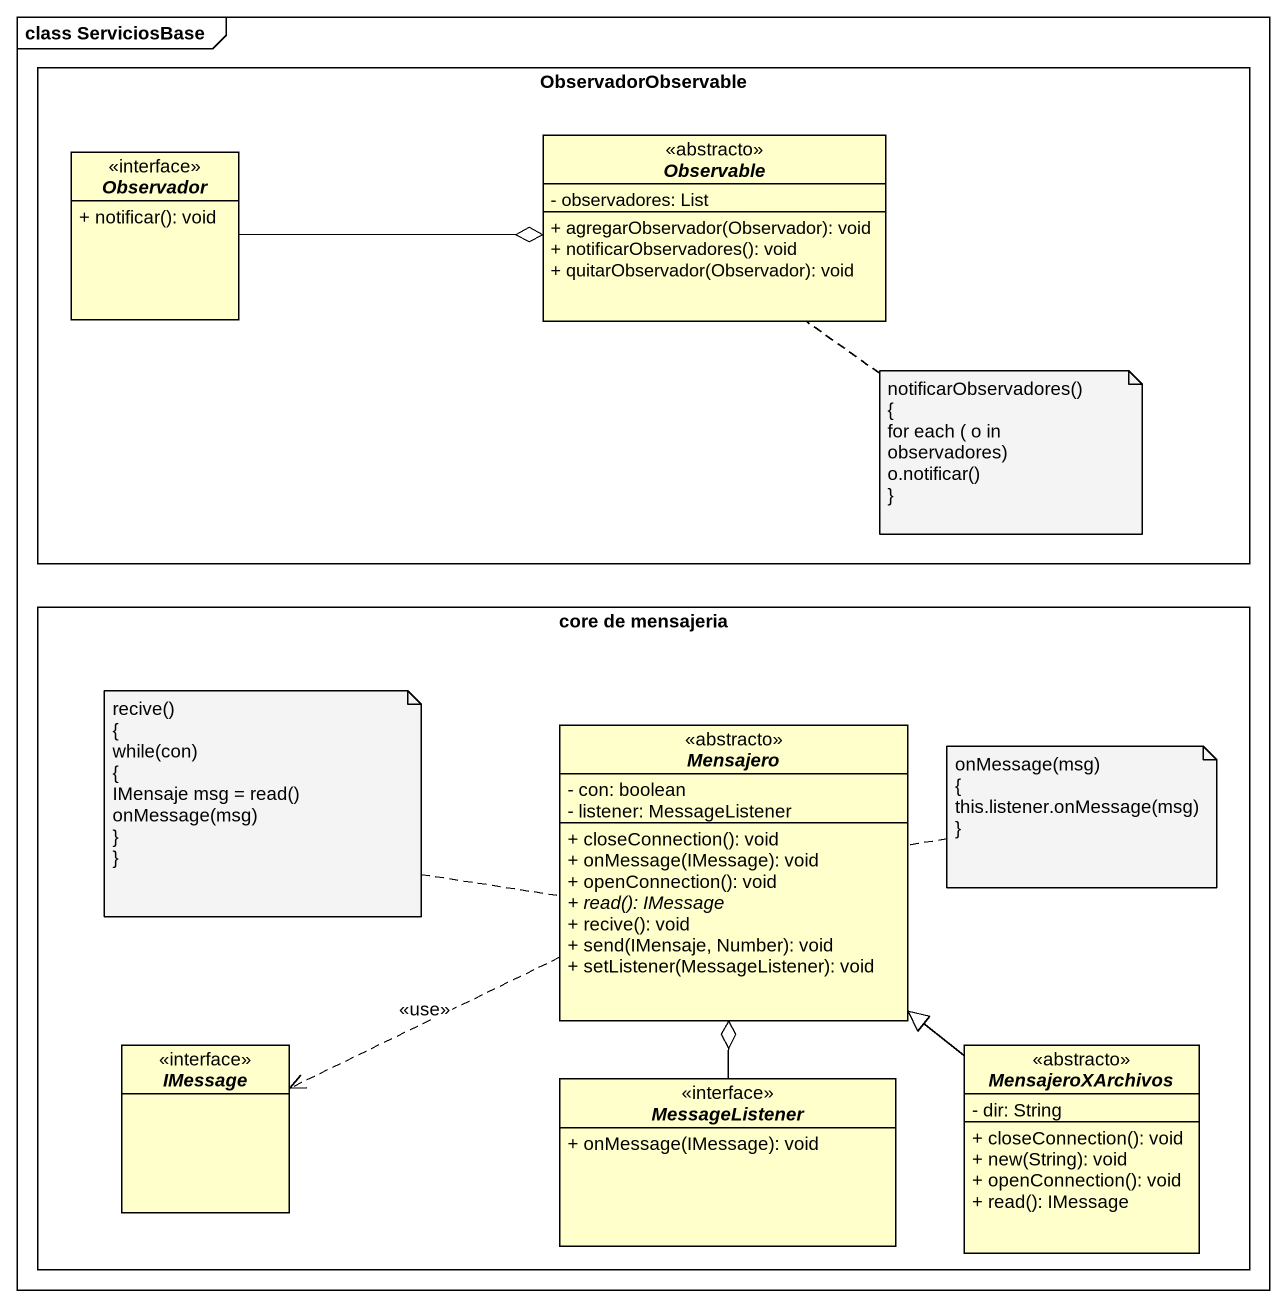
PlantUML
@startuml
mainframe class ServiciosBase
hide circle
hide empty members
skinparam classAttributeIconSize 0
rectangle ObservadorObservable {
  interface Observador <<interface>> {
    + notificar(): void
  }
  abstract class Observable <<abstracto>> {
    - observadores: List
    + agregarObservador(Observador): void
    + notificarObservadores(): void
    + quitarObservador(Observador): void
  }
}
rectangle "core de mensajeria" as core_de_mensajeria {
  abstract class Mensajero <<abstracto>> {
    - con: boolean
    - listener: MessageListener
    + closeConnection(): void
    + onMessage(IMessage): void
    + openConnection(): void
    {abstract} + read(): IMessage
    + recive(): void
    + send(IMensaje, Number): void
    + setListener(MessageListener): void
  }
  interface IMessage <<interface>>
  interface MessageListener <<interface>> {
    + onMessage(IMessage): void
  }
  abstract class MensajeroXArchivos <<abstracto>> {
    - dir: String
    + closeConnection(): void
    + new(String): void
    + openConnection(): void
    + read(): IMessage
  }
}
Observador -right-o Observable
Mensajero .left.> IMessage : <<use>>
MessageListener -up-o Mensajero
MensajeroXArchivos -up-|> Mensajero
note bottom of Observable
  notificarObservadores()
  {
  for each ( o in observadores)
  o.notificar()
  ~}
end note
note left of Mensajero
  recive()
  {
  while(con)
  {
  IMensaje msg = read()
  onMessage(msg)
  ~}
  ~}
end note
note right of Mensajero
  onMessage(msg)
  {
  this.listener.onMessage(msg)
  ~}
end note
@enduml
